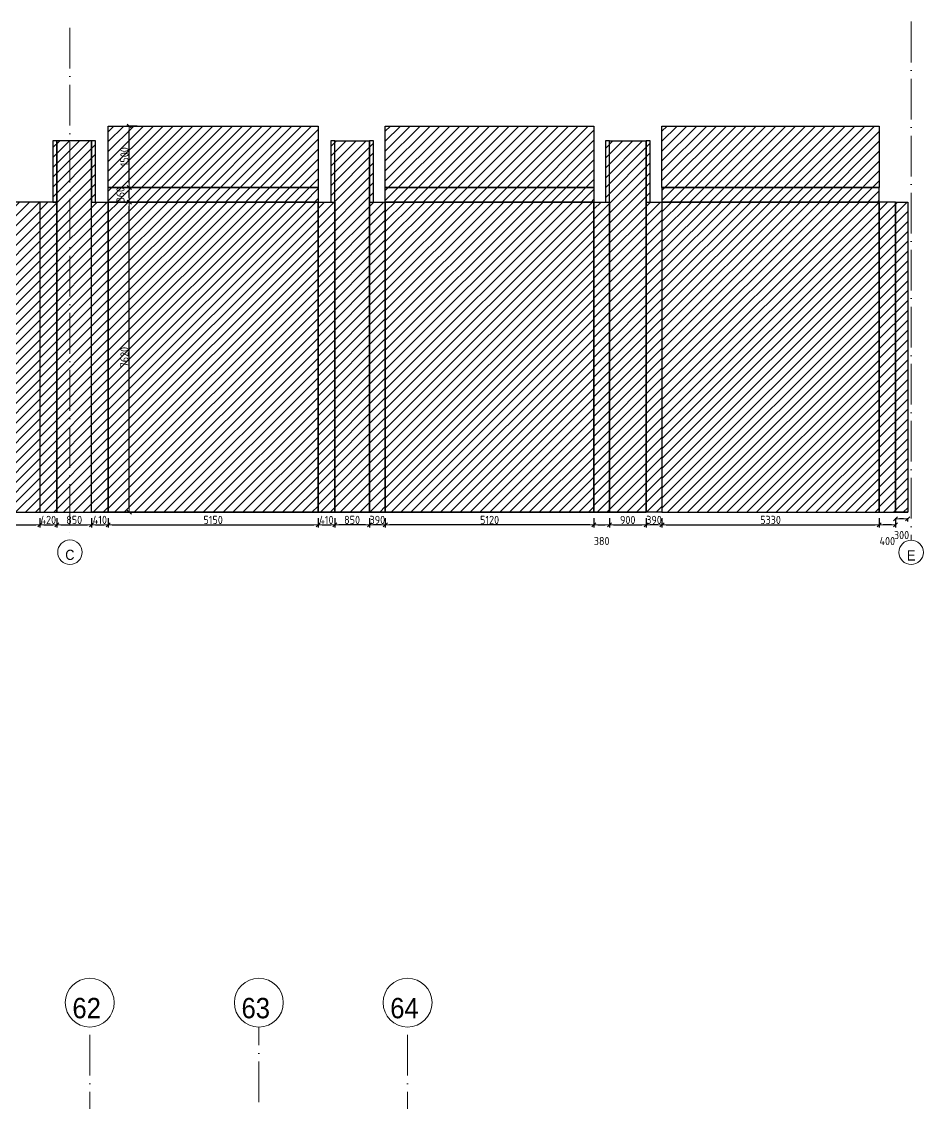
# Model space of a CAD drawing. Header units: millimetres. Extents: x 209 to 1046824, y -248937 to 510758.
# Drawn here: x 104028 to 126158, y -15343 to 11211 of the extents above; entities that cross this region are included whole.
import ezdxf

# ---------------------------------------------------------------- set-up
doc = ezdxf.new("R2010")
doc.units = ezdxf.units.MM
doc.linetypes.add('50_200_ШТРИХ_1Т_ш5_п1_п1_', pattern=[1400, 1000, -200, 0, -200])
doc.layers.add('$AUDIT_BAD_LAYER1', color=7, linetype='Continuous')
doc.layers.add('ГВЛ', color=20, linetype='Continuous')
for name, color, linetype, lineweight, true_color in [('Оси-1', 7, 'Continuous', 20, 0xaaaaaa), ('Оси-2', 7, 'Continuous', 9, 0xaaaaaa), ('Оси-3', 7, '50_200_ШТРИХ_1Т_ш5_п1_п1_', 9, 0xaaaaaa)]:
    doc.layers.add(name, color=color, linetype=linetype, lineweight=lineweight, true_color=true_color)
for name, color, linetype, lineweight in [('Основные линии', 7, 'Continuous', 30), ('Пластиковые уголки', 1, 'Continuous', 30), ('Размеры', 7, 'Continuous', 15)]:
    doc.layers.add(name, color=color, linetype=linetype, lineweight=lineweight)
doc.styles.add('Arial', font='arial.ttf', dxfattribs={"width": 0.9, "height": 500})
doc.styles.add('СПДС', font='isocpeur.ttf', dxfattribs={"width": 0.9})
doc.dimstyles.new('Размера А3', dxfattribs={"dimtxt": 200, "dimasz": 100, "dimexe": 70, "dimexo": 100, "dimgap": 20, "dimtad": 1, "dimdec": 0, "dimrnd": 10, "dimzin": 0, "dimdsep": 46, "dimtxsty": 'СПДС', "dimblk": 'ARROWHEAD_6', "dimcen": 1, "dimclrd": 256, "dimclre": 256, "dimclrt": 256, "dimazin": 0, "dimtfac": 1, "dimtdec": 0, "dimtmove": 2, "dimatfit": 3, "dimfxl": 1, "dimtolj": 1, "dimtzin": 0, "dimarcsym": 0})

# ---------------------------------------------------------------- blocks, each defined once
blk = doc.blocks.new('ARROWHEAD_6')
at = {"color": 0, "linetype": 'Continuous'}
for p, q in [((0, 0), (-1, 0)), ((-0.5, -0.5), (0.5, 0.5))]:
    blk.add_line(p, q, dxfattribs=at)
blk = doc.blocks.new('*D49')
at = {"layer": 'Defpoints', "color": 0, "lineweight": 30, "transparency": 16777216}
for p in [(125473, -880), (125473, -993), (125773, -880)]:
    blk.add_point(p, dxfattribs=at)
at = {"layer": 'Размеры', "lineweight": -2, "transparency": 16777216}
for p, q in [((125473, -980), (125473, -1063)), ((125673, -993), (125573, -993)), ((125773, -980), (125773, -1063))]:
    blk.add_line(p, q, dxfattribs=at)
at = {"layer": 'Размеры', "lineweight": -2, "transparency": 16777216, "xscale": 100, "yscale": 100, "zscale": 100, "rotation": 180}
blk.add_blockref('ARROWHEAD_6', (125473, -993), dxfattribs=at)
at = {"layer": 'Размеры', "lineweight": -2, "transparency": 16777216, "xscale": 100, "yscale": 100, "zscale": 100}
blk.add_blockref('ARROWHEAD_6', (125773, -993), dxfattribs=at)
at = {"layer": 'Размеры', "lineweight": 15, "transparency": 16777216, "insert": (125623, -1393), "char_height": 200, "attachment_point": 5, "style": 'СПДС'}
blk.add_mtext('\\A1;300', dxfattribs=at)
blk = doc.blocks.new('*D50')
at = {"layer": 'Defpoints', "color": 0, "lineweight": 30, "transparency": 16777216}
for p in [(125073, -880), (125473, -880), (125073, -1140)]:
    blk.add_point(p, dxfattribs=at)
at = {"layer": 'Размеры', "lineweight": -2, "transparency": 16777216}
for p, q in [((125073, -980), (125073, -1210)), ((125473, -980), (125473, -1210)), ((125373, -1140), (125173, -1140))]:
    blk.add_line(p, q, dxfattribs=at)
at = {"layer": 'Размеры', "lineweight": -2, "transparency": 16777216, "xscale": 100, "yscale": 100, "zscale": 100, "rotation": 180}
blk.add_blockref('ARROWHEAD_6', (125073, -1140), dxfattribs=at)
at = {"layer": 'Размеры', "lineweight": -2, "transparency": 16777216, "xscale": 100, "yscale": 100, "zscale": 100}
blk.add_blockref('ARROWHEAD_6', (125473, -1140), dxfattribs=at)
at = {"layer": 'Размеры', "lineweight": 15, "transparency": 16777216, "insert": (125273, -1540), "char_height": 200, "attachment_point": 5, "style": 'СПДС'}
blk.add_mtext('\\A1;400', dxfattribs=at)
blk = doc.blocks.new('*D51')
at = {"layer": 'Defpoints', "color": 0, "lineweight": 30, "transparency": 16777216}
for p in [(119743, -880), (125073, -880), (125073, -1140)]:
    blk.add_point(p, dxfattribs=at)
at = {"layer": 'Размеры', "lineweight": -2, "transparency": 16777216}
for p, q in [((119743, -980), (119743, -1210)), ((125073, -980), (125073, -1210)), ((119843, -1140), (124973, -1140))]:
    blk.add_line(p, q, dxfattribs=at)
at = {"layer": 'Размеры', "lineweight": -2, "transparency": 16777216, "xscale": 100, "yscale": 100, "zscale": 100, "rotation": 180}
blk.add_blockref('ARROWHEAD_6', (119743, -1140), dxfattribs=at)
at = {"layer": 'Размеры', "lineweight": -2, "transparency": 16777216, "xscale": 100, "yscale": 100, "zscale": 100}
blk.add_blockref('ARROWHEAD_6', (125073, -1140), dxfattribs=at)
at = {"layer": 'Размеры', "lineweight": 15, "transparency": 16777216, "insert": (122408, -1020), "char_height": 200, "attachment_point": 5, "style": 'СПДС'}
blk.add_mtext('\\A1;5330', dxfattribs=at)
blk = doc.blocks.new('*D52')
at = {"layer": 'Defpoints', "color": 0, "lineweight": 30, "transparency": 16777216}
for p in [(119353, -880), (119743, -880), (119353, -1140)]:
    blk.add_point(p, dxfattribs=at)
at = {"layer": 'Размеры', "lineweight": -2, "transparency": 16777216}
for p, q in [((119353, -980), (119353, -1210)), ((119743, -980), (119743, -1210)), ((119643, -1140), (119453, -1140))]:
    blk.add_line(p, q, dxfattribs=at)
at = {"layer": 'Размеры', "lineweight": -2, "transparency": 16777216, "xscale": 100, "yscale": 100, "zscale": 100, "rotation": 180}
blk.add_blockref('ARROWHEAD_6', (119353, -1140), dxfattribs=at)
at = {"layer": 'Размеры', "lineweight": -2, "transparency": 16777216, "xscale": 100, "yscale": 100, "zscale": 100}
blk.add_blockref('ARROWHEAD_6', (119743, -1140), dxfattribs=at)
at = {"layer": 'Размеры', "lineweight": 15, "transparency": 16777216, "insert": (119548, -1020), "char_height": 200, "attachment_point": 5, "style": 'СПДС'}
blk.add_mtext('\\A1;390', dxfattribs=at)
blk = doc.blocks.new('*D53')
at = {"layer": 'Defpoints', "color": 0, "lineweight": 30, "transparency": 16777216}
for p in [(118453, -880), (119353, -880), (119353, -1140)]:
    blk.add_point(p, dxfattribs=at)
at = {"layer": 'Размеры', "lineweight": -2, "transparency": 16777216}
for p, q in [((118453, -980), (118453, -1210)), ((119353, -980), (119353, -1210)), ((118553, -1140), (119253, -1140))]:
    blk.add_line(p, q, dxfattribs=at)
at = {"layer": 'Размеры', "lineweight": -2, "transparency": 16777216, "xscale": 100, "yscale": 100, "zscale": 100, "rotation": 180}
blk.add_blockref('ARROWHEAD_6', (118453, -1140), dxfattribs=at)
at = {"layer": 'Размеры', "lineweight": -2, "transparency": 16777216, "xscale": 100, "yscale": 100, "zscale": 100}
blk.add_blockref('ARROWHEAD_6', (119353, -1140), dxfattribs=at)
at = {"layer": 'Размеры', "lineweight": 15, "transparency": 16777216, "insert": (118903, -1020), "char_height": 200, "attachment_point": 5, "style": 'СПДС'}
blk.add_mtext('\\A1;900', dxfattribs=at)
blk = doc.blocks.new('*D54')
at = {"layer": 'Defpoints', "color": 0, "lineweight": 30, "transparency": 16777216}
for p in [(118073, -880), (118453, -880), (118453, -1140)]:
    blk.add_point(p, dxfattribs=at)
at = {"layer": 'Размеры', "lineweight": -2, "transparency": 16777216}
for p, q in [((118073, -980), (118073, -1210)), ((118453, -980), (118453, -1210)), ((118173, -1140), (118353, -1140))]:
    blk.add_line(p, q, dxfattribs=at)
at = {"layer": 'Размеры', "lineweight": -2, "transparency": 16777216, "xscale": 100, "yscale": 100, "zscale": 100, "rotation": 180}
blk.add_blockref('ARROWHEAD_6', (118073, -1140), dxfattribs=at)
at = {"layer": 'Размеры', "lineweight": -2, "transparency": 16777216, "xscale": 100, "yscale": 100, "zscale": 100}
blk.add_blockref('ARROWHEAD_6', (118453, -1140), dxfattribs=at)
at = {"layer": 'Размеры', "lineweight": 15, "transparency": 16777216, "insert": (118263, -1540), "char_height": 200, "attachment_point": 5, "style": 'СПДС'}
blk.add_mtext('\\A1;380', dxfattribs=at)
blk = doc.blocks.new('*D55')
at = {"layer": 'Defpoints', "color": 0, "lineweight": 30, "transparency": 16777216}
for p in [(112953, -880), (118073, -880), (112953, -1140)]:
    blk.add_point(p, dxfattribs=at)
at = {"layer": 'Размеры', "lineweight": -2, "transparency": 16777216}
for p, q in [((112953, -980), (112953, -1210)), ((118073, -980), (118073, -1210)), ((117973, -1140), (113053, -1140))]:
    blk.add_line(p, q, dxfattribs=at)
at = {"layer": 'Размеры', "lineweight": -2, "transparency": 16777216, "xscale": 100, "yscale": 100, "zscale": 100, "rotation": 180}
blk.add_blockref('ARROWHEAD_6', (112953, -1140), dxfattribs=at)
at = {"layer": 'Размеры', "lineweight": -2, "transparency": 16777216, "xscale": 100, "yscale": 100, "zscale": 100}
blk.add_blockref('ARROWHEAD_6', (118073, -1140), dxfattribs=at)
at = {"layer": 'Размеры', "lineweight": 15, "transparency": 16777216, "insert": (115513, -1020), "char_height": 200, "attachment_point": 5, "style": 'СПДС'}
blk.add_mtext('\\A1;5120', dxfattribs=at)
blk = doc.blocks.new('*D56')
at = {"layer": 'Defpoints', "color": 0, "lineweight": 30, "transparency": 16777216}
for p in [(112563, -880), (112953, -880), (112563, -1140)]:
    blk.add_point(p, dxfattribs=at)
at = {"layer": 'Размеры', "lineweight": -2, "transparency": 16777216}
for p, q in [((112563, -980), (112563, -1210)), ((112953, -980), (112953, -1210)), ((112853, -1140), (112663, -1140))]:
    blk.add_line(p, q, dxfattribs=at)
at = {"layer": 'Размеры', "lineweight": -2, "transparency": 16777216, "xscale": 100, "yscale": 100, "zscale": 100, "rotation": 180}
blk.add_blockref('ARROWHEAD_6', (112563, -1140), dxfattribs=at)
at = {"layer": 'Размеры', "lineweight": -2, "transparency": 16777216, "xscale": 100, "yscale": 100, "zscale": 100}
blk.add_blockref('ARROWHEAD_6', (112953, -1140), dxfattribs=at)
at = {"layer": 'Размеры', "lineweight": 15, "transparency": 16777216, "insert": (112758, -1020), "char_height": 200, "attachment_point": 5, "style": 'СПДС'}
blk.add_mtext('\\A1;390', dxfattribs=at)
blk = doc.blocks.new('*D57')
at = {"layer": 'Defpoints', "color": 0, "lineweight": 30, "transparency": 16777216}
for p in [(111713, -880), (112563, -880), (111713, -1140)]:
    blk.add_point(p, dxfattribs=at)
at = {"layer": 'Размеры', "lineweight": -2, "transparency": 16777216}
for p, q in [((111713, -980), (111713, -1210)), ((112563, -980), (112563, -1210)), ((112463, -1140), (111813, -1140))]:
    blk.add_line(p, q, dxfattribs=at)
at = {"layer": 'Размеры', "lineweight": -2, "transparency": 16777216, "xscale": 100, "yscale": 100, "zscale": 100, "rotation": 180}
blk.add_blockref('ARROWHEAD_6', (111713, -1140), dxfattribs=at)
at = {"layer": 'Размеры', "lineweight": -2, "transparency": 16777216, "xscale": 100, "yscale": 100, "zscale": 100}
blk.add_blockref('ARROWHEAD_6', (112563, -1140), dxfattribs=at)
at = {"layer": 'Размеры', "lineweight": 15, "transparency": 16777216, "insert": (112138, -1020), "char_height": 200, "attachment_point": 5, "style": 'СПДС'}
blk.add_mtext('\\A1;850', dxfattribs=at)
blk = doc.blocks.new('*D58')
at = {"layer": 'Defpoints', "color": 0, "lineweight": 30, "transparency": 16777216}
for p in [(111303, -880), (111713, -880), (111713, -1140)]:
    blk.add_point(p, dxfattribs=at)
at = {"layer": 'Размеры', "lineweight": -2, "transparency": 16777216}
for p, q in [((111303, -980), (111303, -1210)), ((111713, -980), (111713, -1210)), ((111403, -1140), (111613, -1140))]:
    blk.add_line(p, q, dxfattribs=at)
at = {"layer": 'Размеры', "lineweight": -2, "transparency": 16777216, "xscale": 100, "yscale": 100, "zscale": 100, "rotation": 180}
blk.add_blockref('ARROWHEAD_6', (111303, -1140), dxfattribs=at)
at = {"layer": 'Размеры', "lineweight": -2, "transparency": 16777216, "xscale": 100, "yscale": 100, "zscale": 100}
blk.add_blockref('ARROWHEAD_6', (111713, -1140), dxfattribs=at)
at = {"layer": 'Размеры', "lineweight": 15, "transparency": 16777216, "insert": (111508, -1020), "char_height": 200, "attachment_point": 5, "style": 'СПДС'}
blk.add_mtext('\\A1;410', dxfattribs=at)
blk = doc.blocks.new('*D59')
at = {"layer": 'Defpoints', "color": 0, "lineweight": 30, "transparency": 16777216}
for p in [(106153, -880), (111303, -880), (111303, -1140)]:
    blk.add_point(p, dxfattribs=at)
at = {"layer": 'Размеры', "lineweight": -2, "transparency": 16777216}
for p, q in [((106153, -980), (106153, -1210)), ((111303, -980), (111303, -1210)), ((106253, -1140), (111203, -1140))]:
    blk.add_line(p, q, dxfattribs=at)
at = {"layer": 'Размеры', "lineweight": -2, "transparency": 16777216, "xscale": 100, "yscale": 100, "zscale": 100, "rotation": 180}
blk.add_blockref('ARROWHEAD_6', (106153, -1140), dxfattribs=at)
at = {"layer": 'Размеры', "lineweight": -2, "transparency": 16777216, "xscale": 100, "yscale": 100, "zscale": 100}
blk.add_blockref('ARROWHEAD_6', (111303, -1140), dxfattribs=at)
at = {"layer": 'Размеры', "lineweight": 15, "transparency": 16777216, "insert": (108728, -1020), "char_height": 200, "attachment_point": 5, "style": 'СПДС'}
blk.add_mtext('\\A1;5150', dxfattribs=at)
blk = doc.blocks.new('*D60')
at = {"layer": 'Defpoints', "color": 0, "lineweight": 30, "transparency": 16777216}
for p in [(105743, -880), (106153, -880), (106153, -1140)]:
    blk.add_point(p, dxfattribs=at)
at = {"layer": 'Размеры', "lineweight": -2, "transparency": 16777216}
for p, q in [((105743, -980), (105743, -1210)), ((106153, -980), (106153, -1210)), ((105843, -1140), (106053, -1140))]:
    blk.add_line(p, q, dxfattribs=at)
at = {"layer": 'Размеры', "lineweight": -2, "transparency": 16777216, "xscale": 100, "yscale": 100, "zscale": 100, "rotation": 180}
blk.add_blockref('ARROWHEAD_6', (105743, -1140), dxfattribs=at)
at = {"layer": 'Размеры', "lineweight": -2, "transparency": 16777216, "xscale": 100, "yscale": 100, "zscale": 100}
blk.add_blockref('ARROWHEAD_6', (106153, -1140), dxfattribs=at)
at = {"layer": 'Размеры', "lineweight": 15, "transparency": 16777216, "insert": (105948, -1020), "char_height": 200, "attachment_point": 5, "style": 'СПДС'}
blk.add_mtext('\\A1;410', dxfattribs=at)
blk = doc.blocks.new('*D61')
at = {"layer": 'Defpoints', "color": 0, "lineweight": 30, "transparency": 16777216}
for p in [(104893, -880), (105743, -880), (105743, -1140)]:
    blk.add_point(p, dxfattribs=at)
at = {"layer": 'Размеры', "lineweight": -2, "transparency": 16777216}
for p, q in [((104893, -980), (104893, -1210)), ((105743, -980), (105743, -1210)), ((104993, -1140), (105643, -1140))]:
    blk.add_line(p, q, dxfattribs=at)
at = {"layer": 'Размеры', "lineweight": -2, "transparency": 16777216, "xscale": 100, "yscale": 100, "zscale": 100, "rotation": 180}
blk.add_blockref('ARROWHEAD_6', (104893, -1140), dxfattribs=at)
at = {"layer": 'Размеры', "lineweight": -2, "transparency": 16777216, "xscale": 100, "yscale": 100, "zscale": 100}
blk.add_blockref('ARROWHEAD_6', (105743, -1140), dxfattribs=at)
at = {"layer": 'Размеры', "lineweight": 15, "transparency": 16777216, "insert": (105318, -1020), "char_height": 200, "attachment_point": 5, "style": 'СПДС'}
blk.add_mtext('\\A1;850', dxfattribs=at)
blk = doc.blocks.new('*D62')
at = {"layer": 'Defpoints', "color": 0, "lineweight": 30, "transparency": 16777216}
for p in [(104473, -880), (104893, -880), (104893, -1140)]:
    blk.add_point(p, dxfattribs=at)
at = {"layer": 'Размеры', "lineweight": -2, "transparency": 16777216}
for p, q in [((104473, -980), (104473, -1210)), ((104893, -980), (104893, -1210)), ((104573, -1140), (104793, -1140))]:
    blk.add_line(p, q, dxfattribs=at)
at = {"layer": 'Размеры', "lineweight": -2, "transparency": 16777216, "xscale": 100, "yscale": 100, "zscale": 100, "rotation": 180}
blk.add_blockref('ARROWHEAD_6', (104473, -1140), dxfattribs=at)
at = {"layer": 'Размеры', "lineweight": -2, "transparency": 16777216, "xscale": 100, "yscale": 100, "zscale": 100}
blk.add_blockref('ARROWHEAD_6', (104893, -1140), dxfattribs=at)
at = {"layer": 'Размеры', "lineweight": 15, "transparency": 16777216, "insert": (104683, -1020), "char_height": 200, "attachment_point": 5, "style": 'СПДС'}
blk.add_mtext('\\A1;420', dxfattribs=at)
blk = doc.blocks.new('*D64')
at = {"layer": 'Defpoints', "color": 0, "lineweight": 30, "transparency": 16777216}
for p in [(102453, -880), (104473, -880), (104473, -1140)]:
    blk.add_point(p, dxfattribs=at)
at = {"layer": 'Размеры', "lineweight": -2, "transparency": 16777216}
for p, q in [((102453, -980), (102453, -1210)), ((104473, -980), (104473, -1210)), ((102553, -1140), (104373, -1140))]:
    blk.add_line(p, q, dxfattribs=at)
at = {"layer": 'Размеры', "lineweight": -2, "transparency": 16777216, "xscale": 100, "yscale": 100, "zscale": 100, "rotation": 180}
blk.add_blockref('ARROWHEAD_6', (102453, -1140), dxfattribs=at)
at = {"layer": 'Размеры', "lineweight": -2, "transparency": 16777216, "xscale": 100, "yscale": 100, "zscale": 100}
blk.add_blockref('ARROWHEAD_6', (104473, -1140), dxfattribs=at)
at = {"layer": 'Размеры', "lineweight": 15, "transparency": 16777216, "insert": (103463, -1020), "char_height": 200, "attachment_point": 5, "style": 'СПДС'}
blk.add_mtext('\\A1;2020', dxfattribs=at)
blk = doc.blocks.new('*D111')
at = {"layer": 'Defpoints', "color": 0, "lineweight": 30, "transparency": 16777216}
for p in [(106670, 6782), (106896, 6782), (106946, -833)]:
    blk.add_point(p, dxfattribs=at)
at = {"layer": 'Размеры', "lineweight": -2, "transparency": 16777216}
for p, q in [((106796, 6782), (106600, 6782)), ((106670, -733), (106670, 6682)), ((106846, -833), (106600, -833))]:
    blk.add_line(p, q, dxfattribs=at)
at = {"layer": 'Размеры', "lineweight": -2, "transparency": 16777216, "xscale": 100, "yscale": 100, "zscale": 100}
for p, rotation in [((106670, 6782), 90), ((106670, -833), 270)]:
    blk.add_blockref('ARROWHEAD_6', p, dxfattribs=dict(at, rotation=rotation))
at = {"layer": 'Размеры', "lineweight": 15, "transparency": 16777216, "insert": (106550, 2975), "char_height": 200, "attachment_point": 5, "rotation": 90, "style": 'СПДС'}
blk.add_mtext('\\A1;7620', dxfattribs=at)
blk = doc.blocks.new('*D112')
at = {"layer": 'Defpoints', "color": 0, "lineweight": 30, "transparency": 16777216}
for p in [(106670, 7142), (106670, 7142), (106670, 6782)]:
    blk.add_point(p, dxfattribs=at)
at = {"layer": 'Размеры', "lineweight": -2, "transparency": 16777216}
for p, q in [((106670, 6882), (106670, 7042)), ((106770, 7142), (106740, 7142)), ((106770, 6782), (106740, 6782))]:
    blk.add_line(p, q, dxfattribs=at)
at = {"layer": 'Размеры', "lineweight": -2, "transparency": 16777216, "xscale": 100, "yscale": 100, "zscale": 100}
for p, rotation in [((106670, 7142), 90), ((106670, 6782), 270)]:
    blk.add_blockref('ARROWHEAD_6', p, dxfattribs=dict(at, rotation=rotation))
at = {"layer": 'Размеры', "lineweight": 15, "transparency": 16777216, "insert": (106454, 6962), "char_height": 200, "attachment_point": 5, "rotation": 90, "style": 'СПДС'}
blk.add_mtext('\\A1;360', dxfattribs=at)
blk = doc.blocks.new('*D113')
at = {"layer": 'Defpoints', "color": 0, "lineweight": 30, "transparency": 16777216}
for p in [(106670, 8647), (106966, 8647), (106966, 7142)]:
    blk.add_point(p, dxfattribs=at)
at = {"layer": 'Размеры', "lineweight": -2, "transparency": 16777216}
for p, q in [((106866, 8647), (106600, 8647)), ((106670, 7242), (106670, 8547)), ((106866, 7142), (106600, 7142))]:
    blk.add_line(p, q, dxfattribs=at)
at = {"layer": 'Размеры', "lineweight": -2, "transparency": 16777216, "xscale": 100, "yscale": 100, "zscale": 100}
for p, rotation in [((106670, 8647), 90), ((106670, 7142), 270)]:
    blk.add_blockref('ARROWHEAD_6', p, dxfattribs=dict(at, rotation=rotation))
at = {"layer": 'Размеры', "lineweight": 15, "transparency": 16777216, "insert": (106550, 7895), "char_height": 200, "attachment_point": 5, "rotation": 90, "style": 'СПДС'}
blk.add_mtext('\\A1;1500', dxfattribs=at)
blk = doc.blocks.new('Ось сетки - Круг_Ø6_00__ISO-2_5_0_9K_-17386508-АИ_План этажа Радиаторы_2')
at = {"layer": 'Оси-1'}
blk.add_circle((0, 0), 3, dxfattribs=at)
blk = doc.blocks.new('Ось сетки - Круг_Ø6_00__ISO-2_5_0_9K_-17386508-АИ_План этажа_Стены_3')
at = {"layer": 'Оси-1'}
blk.add_circle((0, 0), 3, dxfattribs=at)
blk = doc.blocks.new('osi')
at = {"layer": 'Оси-3'}
for p, q in [((36690.8, 83013.9), (36690.8, 126205.7)), ((40840.8, 82355.8), (40840.8, 126205.7)), ((44490.8, 83013.9), (44490.8, 126205.7))]:
    blk.add_line(p, q, dxfattribs=at)
at = {"layer": 'Оси-1', "xscale": 199.9999999999999, "yscale": 199.9999999999999, "zscale": 199.9999999999999}
for p in [(36690.8, 126805.7), (40840.8, 126805.7), (44490.8, 126805.7), (44490.8, 126805.7)]:
    blk.add_blockref('Ось сетки - Круг_Ø6_00__ISO-2_5_0_9K_-17386508-АИ_План этажа_Стены_3', p, dxfattribs=at)
at = {"layer": 'Оси-2', "char_height": 500, "width": 702, "attachment_point": 5, "line_spacing_factor": 0.936439, "style": 'Arial'}
for s, insert in [('\\pxqc,t4.572,9.144,13.716,18.288,22.86,27.432,32.004,36.576,41.148,45.72,50.292,54.864,59.436,64.008,68.58,73.152,77.724,82.296,86.868,91.44,96.012,100.584,105.156,109.728,114.3,118.872,123.444,128.016,132.588,137.16,141.732,146.304;{62}', (36614.8, 126668.2)), ('\\pxqc,t4.572,9.144,13.716,18.288,22.86,27.432,32.004,36.576,41.148,45.72,50.292,54.864,59.436,64.008,68.58,73.152,77.724,82.296,86.868,91.44,96.012,100.584,105.156,109.728,114.3,118.872,123.444,128.016,132.588,137.16,141.732,146.304;{63}', (40764.8, 126668.2)), ('\\pxqc,t4.572,9.144,13.716,18.288,22.86,27.432,32.004,36.576,41.148,45.72,50.292,54.864,59.436,64.008,68.58,73.152,77.724,82.296,86.868,91.44,96.012,100.584,105.156,109.728,114.3,118.872,123.444,128.016,132.588,137.16,141.732,146.304;{64}', (44414.8, 126668.2)), ('\\pxqc,t4.572,9.144,13.716,18.288,22.86,27.432,32.004,36.576,41.148,45.72,50.292,54.864,59.436,64.008,68.58,73.152,77.724,82.296,86.868,91.44,96.012,100.584,105.156,109.728,114.3,118.872,123.444,128.016,132.588,137.16,141.732,146.304;{64}', (44414.8, 126668.2))]:
    blk.add_mtext(s, dxfattribs=dict(at, insert=insert))

msp = doc.modelspace()

# ---------------------------------------------------------------- hatches: boundary and pattern name
at = {"layer": '$AUDIT_BAD_LAYER1', "transparency": 33554559}
h = msp.add_hatch(dxfattribs=at)
h.set_pattern_fill('ANSI31', color=3, scale=54)
h.set_pattern_definition([(45, (89816.5, -832.78), (-121.23346, 121.23346), [])])
h.paths.add_polyline_path([(119743.3, -832.8), (119743.3, 6782.2), (125073.3, 6782.2), (125073.3, -832.8)])
h.paths.add_polyline_path([(89816.5, -832.8), (89816.5, 6782.2), (95066.5, 6782.2), (95066.5, -832.8)])
h.paths.add_polyline_path([(106153.3, -832.8), (106153.3, 6782.2), (111303.3, 6782.2), (111303.3, -832.8)])
h.paths.add_polyline_path([(112953.3, -832.8), (112953.3, 6782.2), (118073.3, 6782.2), (118073.3, -832.8)])
h.paths.add_polyline_path([(102453.3, -832.8), (102453.3, 6782.2), (104473.3, 6782.2), (104473.3, -832.8)])
h.paths.add_polyline_path([(96704.5, -832.8), (96704.5, 6782.2), (98304.5, 6782.2), (98304.5, -832.8), (96810.5, -832.8)])
at = {"layer": 'ГВЛ', "lineweight": 30, "transparency": 33554559}
h = msp.add_hatch(dxfattribs=at)
h.set_pattern_fill('ANSI31', color=5, scale=54)
h.set_pattern_definition([(45, (87356.5, -832.78), (-121.23346, 121.23346), [])])
h.paths.add_polyline_path([(87356.5, 2932.2), (87356.5, 7292.2), (87746.5, 7292.2), (87746.5, 9262.2), (89416.5, 9262.2), (89416.5, 2932.2)])
h.paths.add_polyline_path([(99639.7, -832.8), (99639.7, 5867.2), (101179.7, 5867.2), (101179.7, -832.8)])
h.paths.add_polyline_path([(101403.3, 5929), (101415.4, 8587.2), (102093.3, 8587.2), (102093.3, 6782.2), (102453.3, 6782.2), (102453.3, -832.8), (101403.3, -832.8)])
h.paths.add_polyline_path([(98304.5, -832.8), (98304.5, 6782.2), (98664.5, 6782.2), (98664.5, 8587.2), (99354.5, 8587.2), (99354.5, 5868.4), (99354.5, -832.8)])
h.paths.add_polyline_path([(118453.3, -832.8), (118453.3, 8287.2), (119353.3, 8287.2), (119353.3, -832.8)])
h.paths.add_polyline_path([(119743.3, 7142.2), (119743.3, 8647.2), (125073.3, 8647.2), (125073.3, 7142.2)])
h.paths.add_polyline_path([(89816.5, 7142.2), (89816.5, 8647.2), (95066.5, 8647.2), (95066.5, 7142.2)])
h.paths.add_polyline_path([(111713.3, -832.8), (111713.3, 8287.2), (112563.3, 8287.2), (112563.3, -832.8)])
h.paths.add_polyline_path([(106153.3, 7142.2), (106153.3, 8647.2), (111303.3, 8647.2), (111303.3, 7142.2)])
h.paths.add_polyline_path([(95460.5, -832.8), (95460.5, 8287.2), (96310.5, 8287.2), (96310.5, -832.8)])
h.paths.add_polyline_path([(112953.3, 7142.2), (112953.3, 8647.2), (118073.3, 8647.2), (118073.3, 7142.2)])
h.paths.add_polyline_path([(105212.2, -832.8), (105212.2, 8287.2), (105743.3, 8287.2), (105743.3, -832.8)])
h.paths.add_polyline_path([(104473.3, -832.8), (104473.3, 6782.2), (104893.3, 6782.2), (104893.3, -832.8)])
h.paths.add_polyline_path([(105743.3, -832.8), (105743.3, 6782.2), (106153.3, 6782.2), (106153.3, -832.8)])
h.paths.add_polyline_path([(111303.3, -832.8), (111303.3, 6782.2), (111713.3, 6782.2), (111713.3, -832.8)])
h.paths.add_polyline_path([(125073.3, -832.8), (125073.3, 6782.2), (125473.3, 6782.2), (125473.3, -832.8)])
h.paths.add_polyline_path([(89416.5, 6782.2), (89816.5, 6782.2), (89816.5, -832.8), (89416.5, -832.8), (89416.5, 1647.2)])
h.paths.add_polyline_path([(96310.5, -832.8), (96310.5, 6782.2), (96704.5, 6782.2), (96704.5, -832.8)])
h.paths.add_polyline_path([(95066.5, -832.8), (95066.5, 6782.2), (95460.5, 6782.2), (95460.5, -832.8)])
h.paths.add_polyline_path([(112563.3, -832.8), (112563.3, 6782.2), (112953.3, 6782.2), (112953.3, -832.8)])
h.paths.add_polyline_path([(119353.3, -832.8), (119353.3, 6782.2), (119743.3, 6782.2), (119743.3, -832.8)])
h.paths.add_polyline_path([(104893.3, -832.8), (104893.3, 8287.2), (105212.2, 8287.2), (105212.2, -832.8)])
h.paths.add_polyline_path([(118073.3, -832.8), (118073.3, 6782.2), (118453.3, 6782.2), (118453.3, -832.8)])
h.paths.add_polyline_path([(99892.5, 6217.2), (99892.5, 8834.5), (100957.8, 8840.6), (100944.8, 6217.2)])
h.paths.add_polyline_path([(125473.3, -832.8), (125473.3, 6782.2), (125773.3, 6782.2), (125773.3, -832.8)])
h.paths.add_polyline_path([(119743.3, 6782.2), (119743.3, 7142.2), (125073.3, 7142.2), (125073.3, 6782.2)])
h.paths.add_polyline_path([(89816.5, 6782.2), (89816.5, 7142.2), (95066.5, 7142.2), (95066.5, 6782.2)])
h.paths.add_polyline_path([(106153.3, 6782.2), (106153.3, 7142.2), (111303.3, 7142.2), (111303.3, 6782.2)])
h.paths.add_polyline_path([(87356.5, 2032.2), (87356.5, 2932.2), (89416.5, 2932.2), (89416.5, 2032.2)])
h.paths.add_polyline_path([(112953.3, 6782.2), (112953.3, 7142.2), (118073.3, 7142.2), (118073.3, 6782.2)])
h.paths.add_polyline_path([(99354.5, 5868.4), (99354.5, 8834.5), (99892.7, 8834.5), (99892.5, 8834.5), (99892.5, 6217.2)])
h.paths.add_polyline_path([(100944.8, 6217.2), (100957.8, 8840.6), (101416.5, 8834.5), (101415.4, 8587.2), (101403.3, 8587.2), (101403.3, 5929)])
h.paths.add_polyline_path([(89106.5, -832.8), (89106.5, 1647.2), (89416.5, 1647.2), (89416.5, -832.8)])
h.paths.add_polyline_path([(87666.5, 1647.2), (87666.5, 2032.2), (89416.5, 2032.2), (89416.5, 1647.2)])
h.paths.add_polyline_path([(99639.7, 5867.2), (99892.5, 6217.2), (100944.8, 6217.2), (101179.7, 5867.2)])
h.paths.add_polyline_path([(95360.5, 6782.2), (95360.5, 8287.2), (95460.5, 8287.2), (95460.5, 6782.2)])
h.paths.add_polyline_path([(119353.3, 6782.2), (119353.3, 8287.2), (119453.3, 8287.2), (119453.3, 6782.2)])
h.paths.add_polyline_path([(118353.3, 6782.2), (118353.3, 8287.2), (118453.3, 8287.2), (118453.3, 6782.2)])
h.paths.add_polyline_path([(112563.3, 6782.2), (112563.3, 8287.2), (112663.3, 8287.2), (112663.3, 6782.2)])
h.paths.add_polyline_path([(111613.3, 6782.2), (111613.3, 8287.2), (111713.3, 8287.2), (111713.3, 6782.2)])
h.paths.add_polyline_path([(104793.3, 6782.2), (104793.3, 8287.2), (104893.3, 8287.2), (104893.3, 6782.2)])
h.paths.add_polyline_path([(96310.5, 6782.2), (96310.5, 8287.2), (96410.5, 8287.2), (96410.5, 6782.2)])
h.paths.add_polyline_path([(105743.3, 6782.2), (105743.3, 8287.2), (105843.3, 8287.2), (105843.3, 6782.2)])

# ---------------------------------------------------------------- linework, layer by layer
at = {"layer": 'Оси-3'}
for p, q in [((125855.7, 11210.9), (125855.7, -1516.5)), ((105212.2, 11060.3), (105212.2, -1516.5))]:
    msp.add_line(p, q, dxfattribs=at)
at = {"layer": 'Основные линии'}
for p, q in [((102453.3, -832.8), (104473.3, -832.8)), ((104473.3, -832.8), (104893.3, -832.8)), ((104893.3, -832.8), (105743.3, -832.8)), ((105743.3, -832.8), (106153.3, -832.8)), ((106153.3, -832.8), (111303.3, -832.8)), ((111303.3, -832.8), (111713.3, -832.8)), ((111713.3, -832.8), (112563.3, -832.8)), ((112563.3, -832.8), (112953.3, -832.8)), ((112953.3, -832.8), (118073.3, -832.8)), ((118073.3, -832.8), (118453.3, -832.8)), ((118453.3, -832.8), (119353.3, -832.8)), ((119743.3, -832.8), (119353.3, -832.8)), ((119743.3, -832.8), (125073.3, -832.8)), ((125073.3, -832.8), (125473.3, -832.8)), ((125473.3, -832.8), (125773.3, -832.8))]:
    msp.add_line(p, q, dxfattribs=at)
for points in [[(106153.3, 8647.2), (111303.3, 8647.2), (111303.3, 7142.2), (106153.3, 7142.2)], [(112953.3, 8647.2), (118073.3, 8647.2), (118073.3, 7142.2), (112953.3, 7142.2)], [(125073.3, 7142.2), (119743.3, 7142.2), (119743.3, 8647.2), (125073.3, 8647.2)], [(104893.3, 8287.2), (104793.3, 8287.2), (104793.3, 6782.2), (104893.3, 6782.2)], [(104893.3, -832.8), (105743.3, -832.8), (105743.3, 8287.2), (104893.3, 8287.2)], [(105843.3, 8287.2), (105743.3, 8287.2), (105743.3, 6782.2), (105843.3, 6782.2)], [(111713.3, 8287.2), (111613.3, 8287.2), (111613.3, 6782.2), (111713.3, 6782.2)], [(112563.3, -832.8), (111713.3, -832.8), (111713.3, 8287.2), (112563.3, 8287.2)], [(112663.3, 8287.2), (112563.3, 8287.2), (112563.3, 6782.2), (112663.3, 6782.2)], [(118453.3, 8287.2), (118353.3, 8287.2), (118353.3, 6782.2), (118453.3, 6782.2)], [(119353.3, -832.8), (118453.3, -832.8), (118453.3, 8287.2), (119353.3, 8287.2)], [(119453.3, 8287.2), (119353.3, 8287.2), (119353.3, 6782.2), (119453.3, 6782.2)], [(106153.3, 7142.2), (111303.3, 7142.2), (111303.3, 6782.2), (106153.3, 6782.2)], [(112953.3, 7142.2), (118073.3, 7142.2), (118073.3, 6782.2), (112953.3, 6782.2)], [(119743.3, 6782.2), (125073.3, 6782.2), (125073.3, 7142.2), (119743.3, 7142.2)], [(102453.3, -832.8), (104893.3, -832.8), (104893.3, 6782.2), (102453.3, 6782.2)], [(104473.3, -832.8), (104893.3, -832.8), (104893.3, 6782.2), (104473.3, 6782.2)], [(105743.3, 6782.2), (106153.3, 6782.2), (106153.3, -832.8), (105743.3, -832.8)], [(106153.3, 6782.2), (111303.3, 6782.2), (111303.3, -832.8), (106153.3, -832.8)], [(111303.3, 6782.2), (111713.3, 6782.2), (111713.3, -832.8), (111303.3, -832.8)], [(112563.3, 6782.2), (112953.3, 6782.2), (112953.3, -832.8), (112563.3, -832.8)], [(112953.3, 6782.2), (118073.3, 6782.2), (118073.3, -832.8), (112953.3, -832.8)], [(118073.3, 6782.2), (118453.3, 6782.2), (118453.3, -832.8), (118073.3, -832.8)], [(119353.3, 6782.2), (119743.3, 6782.2), (119743.3, -832.8), (119353.3, -832.8)], [(119743.3, -832.8), (125073.3, -832.8), (125073.3, 6782.2), (119743.3, 6782.2)], [(125473.3, 6782.2), (125073.3, 6782.2), (125073.3, -832.8), (125473.3, -832.8)], [(125773.3, -832.8), (125473.3, -832.8), (125473.3, 6782.2), (125773.3, 6782.2)]]:
    msp.add_lwpolyline(points, close=True, dxfattribs=at)
at = {"layer": 'Пластиковые уголки', "color": 1}
for points in [[(104893.3, -832.8), (104893.3, 8287.2)], [(105743.3, -832.8), (105743.3, 8287.2)], [(111713.3, -832.8), (111713.3, 8287.2)], [(112563.3, -832.8), (112563.3, 8287.2)], [(118453.3, -832.8), (118453.3, 8287.2)], [(119353.3, -832.8), (119353.3, 8287.2)]]:
    msp.add_lwpolyline(points, dxfattribs=at)
at = {"layer": 'Пластиковые уголки'}
for points in [[(106153.3, 7142.2), (111303.3, 7142.2)], [(112953.3, 7142.2), (118073.3, 7142.2)], [(119743.3, 7142.2), (125073.3, 7142.2)], [(125473.3, 6782.2), (125473.3, -832.8)]]:
    msp.add_lwpolyline(points, dxfattribs=at)

# ---------------------------------------------------------------- block references
msp.add_blockref('osi', (69008.7, -139676.2))
at = {"layer": 'Оси-1', "xscale": 100, "yscale": 100, "zscale": 100, "rotation": 179.9999999999998}
for p in [(105212.2, -1813.2), (125858.4, -1816.5)]:
    msp.add_blockref('Ось сетки - Круг_Ø6_00__ISO-2_5_0_9K_-17386508-АИ_План этажа Радиаторы_2', p, dxfattribs=at)
at = {"layer": 'Оси-1', "xscale": 199.9999999999999, "yscale": 199.9999999999999, "zscale": 199.9999999999999}
msp.add_blockref('Ось сетки - Круг_Ø6_00__ISO-2_5_0_9K_-17386508-АИ_План этажа_Стены_3', (113499.4, -12870.5), dxfattribs=at)

# ---------------------------------------------------------------- texts
at = {"layer": 'Оси-2', "char_height": 250, "width": 428.4, "attachment_point": 5, "line_spacing_factor": 0.936439, "style": 'Arial'}
for s, insert in [('\\pxqc,t4.572,9.144,13.716,18.288,22.86,27.432,32.004,36.576,41.148,45.72,50.292,54.864,59.436,64.008,68.58,73.152,77.724,82.296,86.868,91.44,96.012,100.584,105.156,109.728,114.3,118.872,123.444,128.016,132.588,137.16,141.732,146.304;С', (105212, -1879.6)), ('\\pxqc,t4.572,9.144,13.716,18.288,22.86,27.432,32.004,36.576,41.148,45.72,50.292,54.864,59.436,64.008,68.58,73.152,77.724,82.296,86.868,91.44,96.012,100.584,105.156,109.728,114.3,118.872,123.444,128.016,132.588,137.16,141.732,146.304;{Е}', (125858.1, -1892.1))]:
    msp.add_mtext(s, dxfattribs=dict(at, insert=insert))

# ---------------------------------------------------------------- dimensions: what is measured, and where the dimension line sits
at = {"layer": 'Размеры', "lineweight": 15}
for base, p1, p2, picture, middle in [((106670.3, 8647.2), (106965.5, 7142.2), (106965.5, 8647.2), '*D113', (106550.3, 7894.7)), ((106670.3, 6782.2), (106946.5, -832.8), (106895.5, 6782.2), '*D111', (106550.3, 2974.7))]:
    dim = msp.add_linear_dim(base=base, p1=p1, p2=p2, angle=90, dimstyle='Размера А3', dxfattribs=at)
    dim.commit()
    dim.dimension.update_dxf_attribs({"geometry": picture, "text_midpoint": middle})
dim = msp.add_linear_dim(base=(106670.3, 7142.2), p1=(106670.3, 6782.2), p2=(106670.3, 7142.2), angle=90, dimstyle='Размера А3', dxfattribs=at)
dim.commit()
dim.dimension.update_dxf_attribs({"geometry": '*D112', "text_midpoint": (106454.5, 6962.2), "dimtype": 160})
for base, p1, p2, picture, middle in [((104473.3, -1140.3), (102453.3, -880.3), (104473.3, -880.3), '*D64', (103463.3, -1020.3)), ((104893.3, -1140.3), (104473.3, -880.3), (104893.3, -880.3), '*D62', (104683.3, -1020.3)), ((105743.3, -1140.3), (104893.3, -880.3), (105743.3, -880.3), '*D61', (105318.3, -1020.3)), ((106153.3, -1140.3), (105743.3, -880.3), (106153.3, -880.3), '*D60', (105948.3, -1020.3)), ((111303.3, -1140.3), (106153.3, -880.3), (111303.3, -880.3), '*D59', (108728.3, -1020.3)), ((111713.3, -1140.3), (111303.3, -880.3), (111713.3, -880.3), '*D58', (111508.3, -1020.3)), ((111713.3, -1140.3), (112563.3, -880.3), (111713.3, -880.3), '*D57', (112138.3, -1020.3)), ((112563.3, -1140.3), (112953.3, -880.3), (112563.3, -880.3), '*D56', (112758.3, -1020.3)), ((112953.3, -1140.3), (118073.3, -880.3), (112953.3, -880.3), '*D55', (115513.3, -1020.3)), ((118453.3, -1140.3), (118073.3, -880.3), (118453.3, -880.3), '*D54', (118263.3, -1540.3)), ((119353.3, -1140.3), (118453.3, -880.3), (119353.3, -880.3), '*D53', (118903.3, -1020.3)), ((119353.3, -1140.3), (119743.3, -880.3), (119353.3, -880.3), '*D52', (119548.3, -1020.3)), ((125073.3, -1140.3), (119743.3, -880.3), (125073.3, -880.3), '*D51', (122408.3, -1020.3)), ((125073.3, -1140.3), (125473.3, -880.3), (125073.3, -880.3), '*D50', (125273.3, -1540.3)), ((125473.3, -993), (125773.3, -880.3), (125473.3, -880.3), '*D49', (125623.3, -1393))]:
    dim = msp.add_linear_dim(base=base, p1=p1, p2=p2, dimstyle='Размера А3', dxfattribs=at)
    dim.commit()
    dim.dimension.update_dxf_attribs({"geometry": picture, "text_midpoint": middle})

doc.saveas('drawing.dxf')
